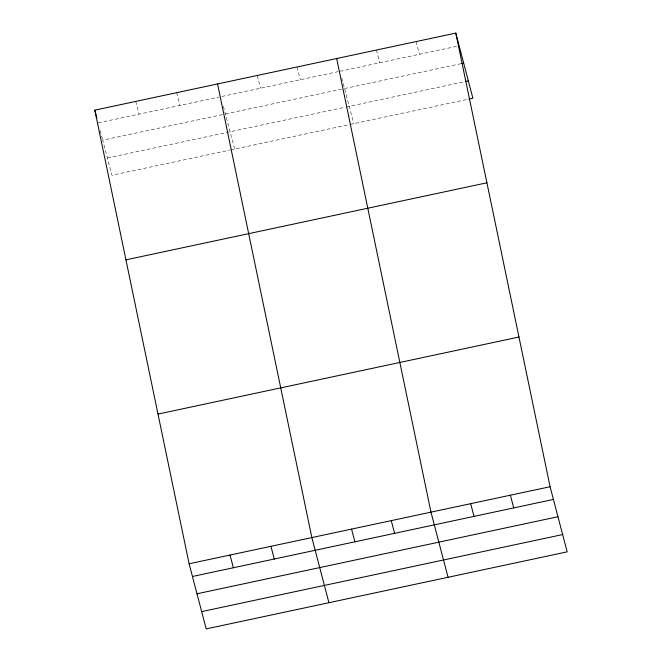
<?xml version="1.0" encoding="UTF-8"?>
<svg xmlns="http://www.w3.org/2000/svg" width="662" height="662" viewBox="0 0 662 662"><rect width="100%" height="100%" fill="white"/><g stroke="black" fill="none" stroke-linecap="round" stroke-linejoin="round"><path stroke-width="0.5" stroke-dasharray="3.31 2.48" d="M98.158 122.867L218.899 97.091M221.886 96.453L338.025 71.661M340.011 71.239L457.152 46.232M222.432 114.6L102.693 140.162L111.911 175.273L229.648 150.142M225.428 113.963L341.575 89.171M344.546 88.534L460.694 63.742M107.368 157.978L345.258 107.203M346.243 106.987L464.376 81.774M230.649 149.926L348.8 124.713M349.793 124.497L467.918 99.283M416.092 41.574L419.427 54.284M376.388 50.047L379.723 62.766M341.774 77.967L353.765 123.653M296.973 67.003L300.308 79.713M257.261 75.476L260.596 88.187M223.408 106.276L234.638 149.074M176.646 92.688L179.981 105.399M135.735 101.418L139.07 114.129M100.177 130.546L102.445 139.202"/><path stroke-width="0.99" d="M455.795 33.1L550.089 486.727L567.177 551.851L206.205 628.9L189.117 563.776L94.823 110.149L455.795 33.1L472.883 98.224L468.911 99.068M461.687 63.527L463.673 63.105M465.369 81.567L468.348 80.93M125.937 259.852L486.918 182.795M158.003 414.081L518.975 337.032M189.117 563.776L550.089 486.727M192.452 576.486L553.424 499.438M196.986 593.781L557.967 516.732M201.662 611.605L562.642 534.557M510.385 495.201L513.72 507.911M470.674 503.674L474.009 516.385M448.058 577.272L430.97 512.156L336.677 58.529M391.259 520.63L394.593 533.34M351.555 529.103L354.89 541.814M328.931 602.701L311.852 537.577L217.558 83.95M270.94 546.316L274.275 559.026M230.028 555.046L233.363 567.756M94.823 110.149L96.875 117.977"/></g></svg>
